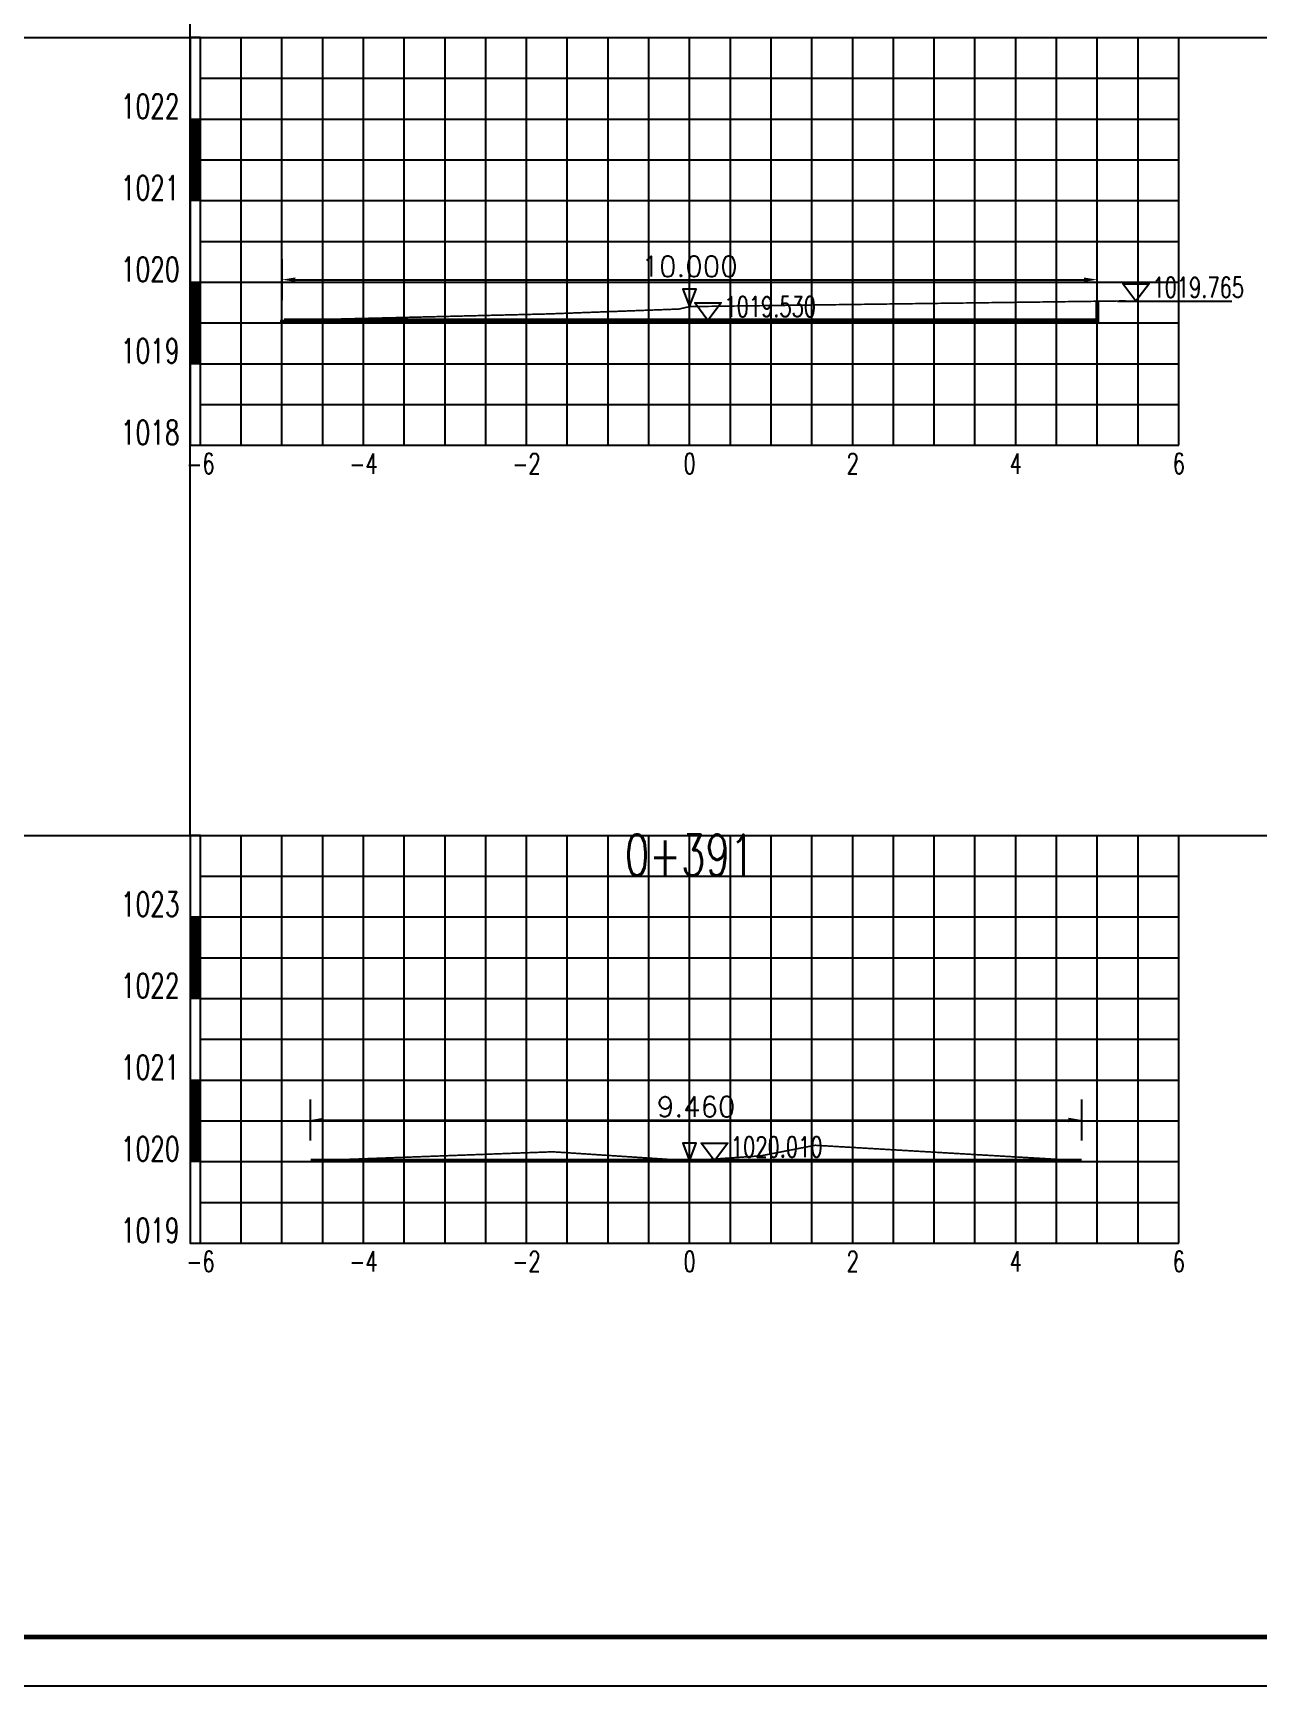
# Model space of a CAD drawing. Extents: x 695776 to 1250176, y 4443437 to 9025597.
# Drawn here: x 721713 to 736738, y 4600984 to 4621257 of the extents above; entities that cross this region are included whole.
import ezdxf
from ezdxf.enums import TextEntityAlignment as Align

# ---------------------------------------------------------------- set-up
doc = ezdxf.new("R2010")
doc.units = 0
doc.header["$LTSCALE"] = 0.5
doc.header["$PDSIZE"] = 0.2
doc.linetypes.add('ACAD_ISO07W100', pattern=[3.5, 0.5, -3])
doc.linetypes.add('CENTER2', pattern=[28.575, 19.05, -3.175, 3.175, -3.175])
doc.layers.get('0').update_dxf_attribs({"linetype": 'CONTINUOUS'})
doc.layers.get('Defpoints').update_dxf_attribs({"linetype": 'CONTINUOUS'})
for name, color, linetype in [('KEDU', 7, 'CONTINUOUS'), ('MIGE', 4, 'ACAD_ISO07W100'), ('MIGE1', 11, 'CONTINUOUS'), ('SANJIAO', 212, 'CONTINUOUS'), ('SHEJI', 1, 'CONTINUOUS'), ('YUANSHI', 2, 'CONTINUOUS'), ('ZHOUXIAN', 20, 'CENTER2'), ('图框', 7, 'CONTINUOUS'), ('辅助线', 3, 'CONTINUOUS')]:
    doc.layers.add(name, color=color, linetype=linetype)
doc.styles.get("Standard").update_dxf_attribs({"font": 'rs.shx', "bigfont": 'hztxt.shx'})
doc.dimstyles.get("Standard").update_dxf_attribs({"dimtxt": 0.18, "dimasz": 0.18, "dimexe": 0.18, "dimexo": 0.0625, "dimgap": 0.09, "dimtad": 0, "dimtih": 1, "dimtoh": 1, "dimdec": 4, "dimzin": 0, "dimdsep": 46, "dimtxsty": 'Standard', "dimcen": 0.09, "dimadec": 0, "dimazin": 0, "dimtfac": 1, "dimtdec": 4, "dimtofl": 0, "dimtmove": 0, "dimatfit": 3, "dimfxl": 0, "dimtolj": 1, "dimtzin": 0, "dimarcsym": 0})

# ---------------------------------------------------------------- blocks, each defined once
blk = doc.blocks.new('zhunghao')
blk.add_lwpolyline([(0, 0), (0.326, 0.863), (-0.326, 0.863), (0, 0)])
blk = doc.blocks.new('ele_sym08')
blk.add_line((0, 0), (5.597, 0))
blk.add_lwpolyline([(0.901, -0.002), (0.249, 0.861), (1.553, 0.861), (0.901, -0.002)])
at = {"width": 0.7}
blk.add_attdef('ELEVAT', (1.703, 0.181), '', height=1, dxfattribs=at)
blk = doc.blocks.new('*D599')
at = {"color": 0, "lineweight": -2}
for p, q in [((724767, 4617982), (724767, 4618482)), ((734767, 4617982), (734767, 4618482)), ((724929, 4618232), (734604, 4618232))]:
    blk.add_line(p, q, dxfattribs=at)
at = {"color": 0}
for points in [[(724929, 4618259), (724929, 4618205), (724767, 4618232)], [(734604, 4618259), (734604, 4618205), (734767, 4618232)]]:
    blk.add_solid(points, dxfattribs=at)
at = {"layer": 'Defpoints', "color": 0}
for p in [(734767, 4618232), (724767, 4617732), (734767, 4617732)]:
    blk.add_point(p, dxfattribs=at)
at = {"color": 0, "insert": (729767, 4618394), "char_height": 250, "attachment_point": 5}
blk.add_mtext('\\A1;10.000', dxfattribs=at)
blk = doc.blocks.new('bc1_100')
blk.add_lwpolyline([(0.064, 1), (-0.063, 1), (-0.063, 0), (0.064, 0)], close=True)
at = {"width": 0.7}
blk.add_attdef('BC', text='', height=0.3, dxfattribs=at).set_placement((-0.193, 0.007), align=Align.RIGHT)
blk = doc.blocks.new('bc0_100')
for p, q in [((-0.063, 1), (-0.063, 0)), ((0.063, 0), (0.063, 1))]:
    blk.add_line(p, q)
at = {"const_width": 0.126}
blk.add_lwpolyline([(0, 1), (0, 0)], dxfattribs=at)
at = {"width": 0.7}
blk.add_attdef('BC', text='', height=0.3, dxfattribs=at).set_placement((-0.193, 0.007), align=Align.RIGHT)
blk = doc.blocks.new('*D602')
at = {"color": 0, "lineweight": -2}
for p, q in [((725117, 4607675), (725117, 4608175)), ((734577, 4607675), (734577, 4608175)), ((725279, 4607925), (734414, 4607925))]:
    blk.add_line(p, q, dxfattribs=at)
at = {"color": 0}
for points in [[(725279, 4607953), (725279, 4607898), (725117, 4607925)], [(734414, 4607953), (734414, 4607898), (734577, 4607925)]]:
    blk.add_solid(points, dxfattribs=at)
at = {"layer": 'Defpoints', "color": 0}
for p in [(734577, 4607925), (725117, 4607425), (734577, 4607425)]:
    blk.add_point(p, dxfattribs=at)
at = {"color": 0, "insert": (729847, 4608088), "char_height": 250, "attachment_point": 5}
blk.add_mtext('\\A1;9.460', dxfattribs=at)

msp = doc.modelspace()

# ---------------------------------------------------------------- linework, layer by layer
at = {"layer": 'MIGE', "linetype": 'Continuous'}
for p, q in [((724266.9112, 4616201.7532), (724266.9112, 4621201.7532)), ((725266.9112, 4616201.7532), (725266.9112, 4621201.7532)), ((726266.9112, 4616201.7532), (726266.9112, 4621201.7532)), ((727266.9112, 4616201.7532), (727266.9112, 4621201.7532)), ((728266.9112, 4616201.7532), (728266.9112, 4621201.7532)), ((729266.9112, 4616201.7532), (729266.9112, 4621201.7532)), ((730266.9112, 4616201.7532), (730266.9112, 4621201.7532)), ((731266.9112, 4616201.7532), (731266.9112, 4621201.7532)), ((732266.9112, 4616201.7532), (732266.9112, 4621201.7532)), ((733266.9112, 4616201.7532), (733266.9112, 4621201.7532)), ((734266.9112, 4616201.7532), (734266.9112, 4621201.7532)), ((735266.9112, 4616201.7532), (735266.9112, 4621201.7532)), ((723766.9112, 4620701.7532), (735766.9112, 4620701.7532)), ((723766.9112, 4619701.7532), (735766.9112, 4619701.7532)), ((723766.9112, 4618701.7532), (735766.9112, 4618701.7532)), ((723766.9112, 4617701.7532), (735766.9112, 4617701.7532)), ((723766.9112, 4616701.7532), (735766.9112, 4616701.7532)), ((724266.9112, 4606415.4696), (724266.9112, 4611415.4696)), ((725266.9112, 4606415.4696), (725266.9112, 4611415.4696)), ((726266.9112, 4606415.4696), (726266.9112, 4611415.4696)), ((727266.9112, 4606415.4696), (727266.9112, 4611415.4696)), ((728266.9112, 4606415.4696), (728266.9112, 4611415.4696)), ((729266.9112, 4606415.4696), (729266.9112, 4611415.4696)), ((730266.9112, 4606415.4696), (730266.9112, 4611415.4696)), ((731266.9112, 4606415.4696), (731266.9112, 4611415.4696)), ((732266.9112, 4606415.4696), (732266.9112, 4611415.4696)), ((733266.9112, 4606415.4696), (733266.9112, 4611415.4696)), ((734266.9112, 4606415.4696), (734266.9112, 4611415.4696)), ((735266.9112, 4606415.4696), (735266.9112, 4611415.4696)), ((723766.9112, 4610915.4696), (735766.9112, 4610915.4696)), ((723766.9112, 4609915.4696), (735766.9112, 4609915.4696)), ((723766.9112, 4608915.4696), (735766.9112, 4608915.4696)), ((723766.9112, 4607915.4696), (735766.9112, 4607915.4696)), ((723766.9112, 4606915.4696), (735766.9112, 4606915.4696))]:
    msp.add_line(p, q, dxfattribs=at)
at = {"layer": 'MIGE1'}
for p, q in [((723766.9112, 4621201.7532), (735766.9112, 4621201.7532)), ((723766.9112, 4616201.7532), (723766.9112, 4621201.7532)), ((724766.9112, 4616201.7532), (724766.9112, 4621201.7532)), ((725766.9112, 4616201.7532), (725766.9112, 4621201.7532)), ((726766.9112, 4616201.7532), (726766.9112, 4621201.7532)), ((727766.9112, 4616201.7532), (727766.9112, 4621201.7532)), ((728766.9112, 4616201.7532), (728766.9112, 4621201.7532)), ((729766.9112, 4616201.7532), (729766.9112, 4621201.7532)), ((730766.9112, 4616201.7532), (730766.9112, 4621201.7532)), ((731766.9112, 4616201.7532), (731766.9112, 4621201.7532)), ((732766.9112, 4616201.7532), (732766.9112, 4621201.7532)), ((733766.9112, 4616201.7532), (733766.9112, 4621201.7532)), ((734766.9112, 4616201.7532), (734766.9112, 4621201.7532)), ((735766.9112, 4616201.7532), (735766.9112, 4621201.7532)), ((723766.9112, 4620201.7532), (735766.9112, 4620201.7532)), ((723766.9112, 4619201.7532), (735766.9112, 4619201.7532)), ((723766.9112, 4618201.7532), (735766.9112, 4618201.7532)), ((723766.9112, 4617201.7532), (735766.9112, 4617201.7532)), ((723766.9112, 4616201.7532), (735766.9112, 4616201.7532)), ((723766.9112, 4611415.4696), (735766.9112, 4611415.4696)), ((723766.9112, 4606415.4696), (723766.9112, 4611415.4696)), ((724766.9112, 4606415.4696), (724766.9112, 4611415.4696)), ((725766.9112, 4606415.4696), (725766.9112, 4611415.4696)), ((726766.9112, 4606415.4696), (726766.9112, 4611415.4696)), ((727766.9112, 4606415.4696), (727766.9112, 4611415.4696)), ((728766.9112, 4606415.4696), (728766.9112, 4611415.4696)), ((729766.9112, 4606415.4696), (729766.9112, 4611415.4696)), ((730766.9112, 4606415.4696), (730766.9112, 4611415.4696)), ((731766.9112, 4606415.4696), (731766.9112, 4611415.4696)), ((732766.9112, 4606415.4696), (732766.9112, 4611415.4696)), ((733766.9112, 4606415.4696), (733766.9112, 4611415.4696)), ((734766.9112, 4606415.4696), (734766.9112, 4611415.4696)), ((735766.9112, 4606415.4696), (735766.9112, 4611415.4696)), ((723766.9112, 4610415.4696), (735766.9112, 4610415.4696)), ((723766.9112, 4609415.4696), (735766.9112, 4609415.4696)), ((723766.9112, 4608415.4696), (735766.9112, 4608415.4696)), ((723766.9112, 4607415.4696), (735766.9112, 4607415.4696)), ((723766.9112, 4606415.4696), (735766.9112, 4606415.4696))]:
    msp.add_line(p, q, dxfattribs=at)
at = {"layer": 'SHEJI', "const_width": 50}
for points in [[(724766.9112, 4617732.241), (724766.9112, 4617731.7532), (729766.9112, 4617731.7532), (734766.9112, 4617731.7532), (734766.9112, 4617967.1738)], [(725116.9112, 4607425.4696), (729766.9112, 4607425.4696), (734576.9112, 4607425.4696)]]:
    msp.add_lwpolyline(points, dxfattribs=at)
at = {"layer": 'YUANSHI', "const_width": 20}
for points in [[(724766.9112, 4617732.241), (728026.9112, 4617811.7532), (729636.9112, 4617871.7532), (729766.9112, 4617901.7532), (734766.9112, 4617967.1738)], [(734766.9112, 4617967.1738), (735116.9112, 4617971.7532)], [(724746.9112, 4617731.7532), (724766.9112, 4617732.241)], [(725116.9112, 4607425.4696), (728086.9112, 4607535.4696), (729766.9112, 4607425.4696)], [(729766.9112, 4607425.4696), (730636.9112, 4607485.4696), (731306.9112, 4607615.4696), (734576.9112, 4607425.4696)]]:
    msp.add_lwpolyline(points, dxfattribs=at)
at = {"layer": 'ZHOUXIAN'}
for p, q in [((729766.9112, 4617231.7532), (729766.9112, 4618471.7532)), ((729766.9112, 4606925.4696), (729766.9112, 4608115.4696))]:
    msp.add_line(p, q, dxfattribs=at)
at = {"layer": '图框', "linetype": 'Continuous', "lineweight": -2, "flags": 128}
msp.add_lwpolyline([(702884.361, 4636624.2316), (702884.361, 4600984.2316), (753284.361, 4600984.2316), (753284.361, 4636624.2316), (702884.361, 4636624.2316)], dxfattribs=at)
at = {"layer": '图框', "linetype": 'Continuous', "lineweight": 60, "flags": 128}
msp.add_lwpolyline([(705884.361, 4636024.2316), (752684.361, 4636024.2316), (752684.361, 4601584.2316), (705884.361, 4601584.2316), (705884.361, 4636024.2316)], dxfattribs=at)
at = {"layer": '辅助线'}
for points in [[(723640.7157, 4611415.4696), (723640.7157, 4631798.018)], [(708600.2452, 4621201.7532), (751055.5868, 4621201.7532)], [(708600.2452, 4611415.4696), (750605.5668, 4611415.4696)]]:
    msp.add_lwpolyline(points, dxfattribs=at)

# ---------------------------------------------------------------- block references
at = {"xscale": 250, "yscale": 250, "zscale": 250}
for p, values in [((735016.9112, 4617967.1738), {'ELEVAT': '1019.765'}), ((729766.9112, 4617731.7532), {'ELEVAT': '1019.530'}), ((729846.9112, 4607425.4696), {'ELEVAT': '1020.010'})]:
    msp.add_blockref('ele_sym08', p, dxfattribs=at).add_auto_attribs(values)
at = {"layer": 'KEDU', "xscale": 1000, "yscale": 1000, "zscale": 1000}
for name, p, values in [('bc1_100', (723703.6632, 4620201.7532), {'BC': '1022'}), ('bc0_100', (723703.6632, 4619201.7532), {'BC': '1021'}), ('bc1_100', (723703.6632, 4618201.7532), {'BC': '1020'}), ('bc0_100', (723703.6632, 4617201.7532), {'BC': '1019'}), ('bc1_100', (723703.6632, 4616201.7532), {'BC': '1018'}), ('bc1_100', (723703.6632, 4610415.4696), {'BC': '1023'}), ('bc0_100', (723703.6632, 4609415.4696), {'BC': '1022'}), ('bc1_100', (723703.6632, 4608415.4696), {'BC': '1021'}), ('bc0_100', (723703.6632, 4607415.4696), {'BC': '1020'}), ('bc1_100', (723703.6632, 4606415.4696), {'BC': '1019'})]:
    msp.add_blockref(name, p, dxfattribs=at).add_auto_attribs(values)
at = {"layer": 'SANJIAO', "xscale": 250, "yscale": 250, "zscale": 250}
for p in [(729766.9112, 4617901.7532), (729766.9112, 4607425.4696)]:
    msp.add_blockref('zhunghao', p, dxfattribs=at)

# ---------------------------------------------------------------- texts
at = {"width": 0.7}
msp.add_text('0+391', height=500, dxfattribs=at).set_placement((729766.9112, 4610925.4696), align=Align.CENTER)
at = {"layer": 'KEDU', "width": 0.7}
for s, p in [('-6', (723766.9112, 4615851.7532)), ('-4', (725766.9112, 4615851.7532)), ('-2', (727766.9112, 4615851.7532)), ('0', (729766.9112, 4615851.7532)), ('0', (729766.9112, 4615851.7532)), ('2', (731766.9112, 4615851.7532)), ('4', (733766.9112, 4615851.7532)), ('6', (735766.9112, 4615851.7532)), ('-6', (723766.9112, 4606065.4696)), ('-4', (725766.9112, 4606065.4696)), ('-2', (727766.9112, 4606065.4696)), ('0', (729766.9112, 4606065.4696)), ('0', (729766.9112, 4606065.4696)), ('2', (731766.9112, 4606065.4696)), ('4', (733766.9112, 4606065.4696)), ('6', (735766.9112, 4606065.4696))]:
    msp.add_text(s, height=250, dxfattribs=at).set_placement(p, align=Align.CENTER)

# ---------------------------------------------------------------- dimensions: what is measured, and where the dimension line sits
for base, p1, p2, picture, middle in [((734766.9112, 4618231.7532), (724766.9112, 4617731.7532), (734766.9112, 4617731.7532), '*D599', (729766.9112, 4618394.2532)), ((734576.9112, 4607925.4696), (725116.9112, 4607425.4696), (734576.9112, 4607425.4696), '*D602', (729846.9112, 4608087.9696))]:
    dim = msp.add_linear_dim(base=base, p1=p1, p2=p2, dimstyle='Standard', override={"dimtxt": 250, "dimasz": 162.5, "dimexe": 250, "dimexo": 250, "dimgap": 37.5, "dimtad": 1, "dimtih": 0, "dimtoh": 0, "dimdec": 3, "dimlfac": 0.001})
    dim.commit()
    dim.dimension.update_dxf_attribs({"geometry": picture, "text_midpoint": middle})

doc.saveas('drawing.dxf')
